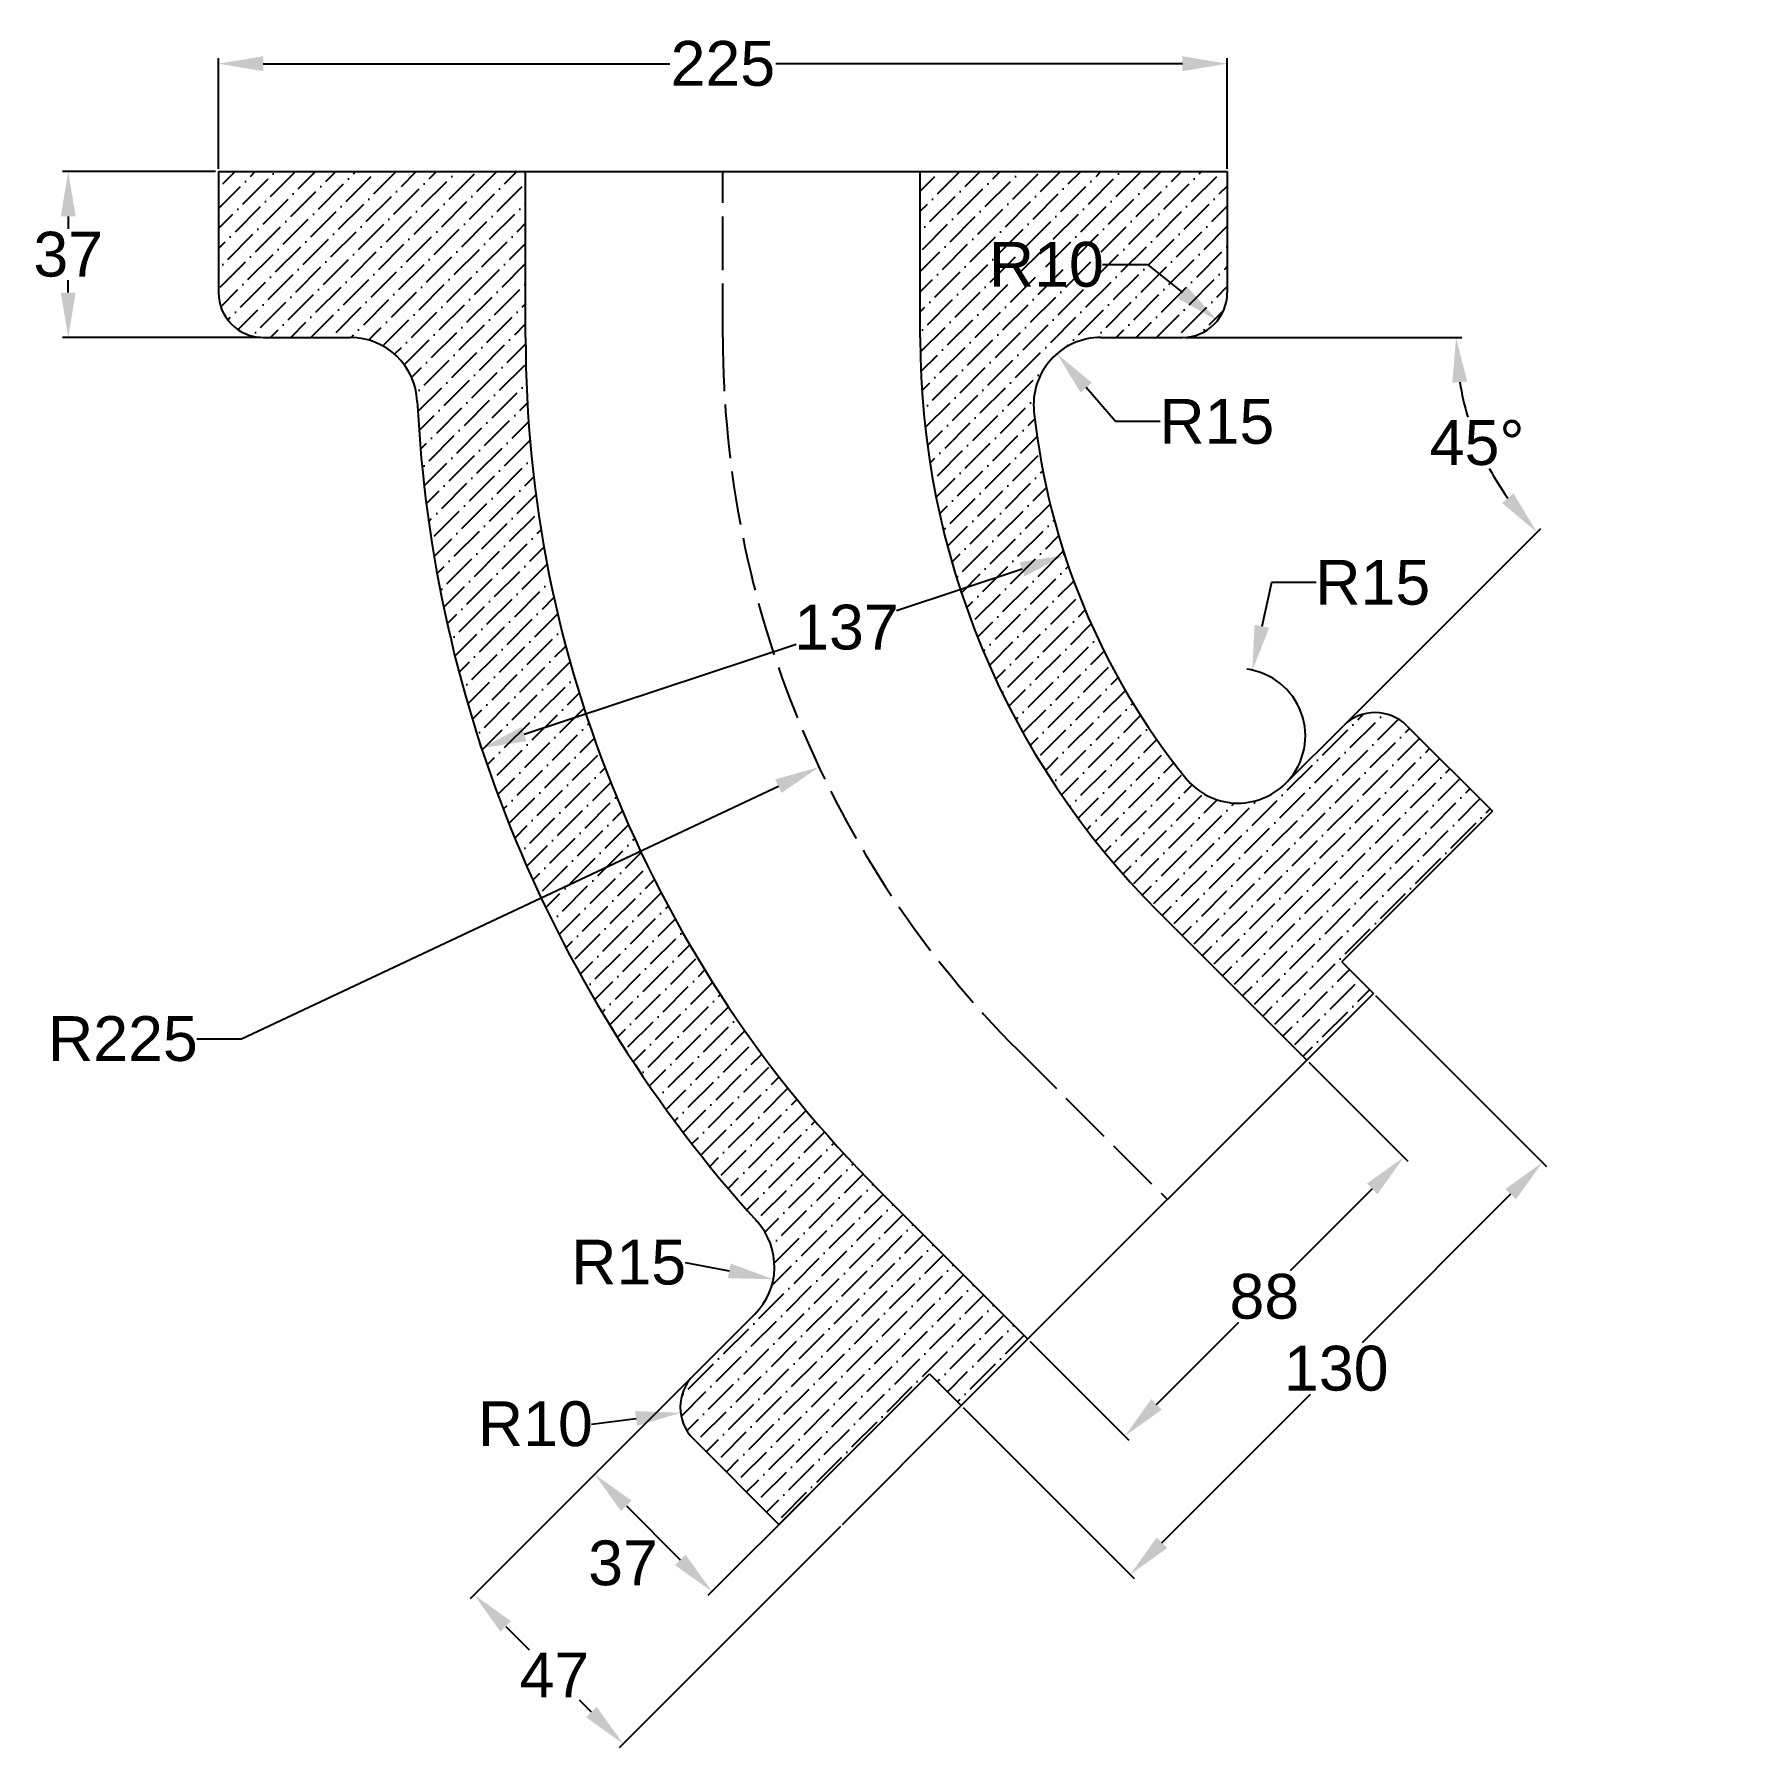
# Model space of a CAD drawing. Header units: millimetres. Extents: x 3088 to 3466, y 1613 to 1996.
import ezdxf

# ---------------------------------------------------------------- set-up
doc = ezdxf.new("R2010")
doc.units = ezdxf.units.MM
doc.header["$PDMODE"] = 34
doc.header["$PDSIZE"] = 5
doc.linetypes.add('ACAD_ISO02W100', pattern=[15, 12, -3])
doc.layers.add('dim', color=3, linetype='Continuous')
doc.styles.get("Standard").update_dxf_attribs({"font": 'arial.ttf'})
doc.dimstyles.new('ISO-25', dxfattribs={"dimtxt": 10, "dimasz": 10, "dimexe": 1.25, "dimexo": 0.625, "dimtad": 0, "dimtih": 1, "dimtoh": 1, "dimtxsty": 'Standard', "dimcen": 0, "dimadec": 0, "dimazin": 0, "dimtfac": 1, "dimtofl": 0, "dimtmove": 0, "dimatfit": 3, "dimfxl": 1, "dimarcsym": 0})

# ---------------------------------------------------------------- blocks, each defined once
blk = doc.blocks.new('*D7')
at = {"layer": 'Defpoints', "color": 0, "transparency": 16777216}
for p in [(3353.66, 1989.01), (3128.66, 1964.95), (3353.66, 1964.95)]:
    blk.add_point(p, dxfattribs=at)
at = {"layer": 'dim', "color": 0, "lineweight": -2, "transparency": 16777216}
for p, q in [((3128.66, 1965.57), (3128.66, 1990.26)), ((3138.66, 1989.01), (3229.37, 1989.01)), ((3343.66, 1989.01), (3252.96, 1989.01)), ((3353.66, 1965.57), (3353.66, 1990.26))]:
    blk.add_line(p, q, dxfattribs=at)
at = {"layer": 'dim', "color": 0, "transparency": 16777216}
for points in [[(3138.66, 1990.68), (3138.66, 1987.35), (3128.66, 1989.01)], [(3343.66, 1990.68), (3343.66, 1987.35), (3353.66, 1989.01)]]:
    blk.add_solid(points, dxfattribs=at)
at = {"layer": 'dim', "color": 0, "transparency": 16777216, "insert": (3241.16, 1989.01), "char_height": 10, "attachment_point": 5}
blk.add_mtext('225', dxfattribs=at)
blk = doc.blocks.new('*D8')
at = {"layer": 'Defpoints', "color": 0, "transparency": 16777216}
for p in [(3128.66, 1964.95), (3095.16, 1927.95), (3138.66, 1927.95)]:
    blk.add_point(p, dxfattribs=at)
at = {"layer": 'dim', "color": 0, "lineweight": -2, "transparency": 16777216}
for p, q in [((3128.04, 1964.95), (3093.91, 1964.95)), ((3095.16, 1954.95), (3095.16, 1952.18)), ((3095.16, 1937.95), (3095.16, 1940.71)), ((3138.04, 1927.95), (3093.91, 1927.95))]:
    blk.add_line(p, q, dxfattribs=at)
at = {"layer": 'dim', "color": 0, "transparency": 16777216}
for points in [[(3093.49, 1954.95), (3096.82, 1954.95), (3095.16, 1964.95)], [(3093.49, 1937.95), (3096.82, 1937.95), (3095.16, 1927.95)]]:
    blk.add_solid(points, dxfattribs=at)
at = {"layer": 'dim', "color": 0, "transparency": 16777216, "insert": (3095.16, 1946.45), "char_height": 10, "attachment_point": 5}
blk.add_mtext('37', dxfattribs=at)
blk = doc.blocks.new('*D9')
at = {"layer": 'Defpoints', "color": 0, "transparency": 16777216}
for p in [(3234.59, 1696.37), (3260.75, 1670.21), (3238.73, 1648.19)]:
    blk.add_point(p, dxfattribs=at)
at = {"layer": 'dim', "color": 0, "lineweight": -2, "transparency": 16777216}
for p, q in [((3234.15, 1695.93), (3211.68, 1673.46)), ((3219.64, 1667.28), (3231.66, 1655.26)), ((3260.31, 1669.77), (3237.84, 1647.3))]:
    blk.add_line(p, q, dxfattribs=at)
at = {"layer": 'dim', "color": 0, "transparency": 16777216}
for points in [[(3220.81, 1668.46), (3218.46, 1666.1), (3212.56, 1674.35)], [(3232.84, 1656.43), (3230.48, 1654.08), (3238.73, 1648.19)]]:
    blk.add_solid(points, dxfattribs=at)
at = {"layer": 'dim', "color": 0, "transparency": 16777216, "insert": (3218.89, 1654.51), "char_height": 10, "attachment_point": 5}
blk.add_mtext('37', dxfattribs=at)
blk = doc.blocks.new('*D10')
at = {"layer": 'Defpoints', "color": 0, "transparency": 16777216}
for p in [(3234.59, 1696.37), (3267.82, 1663.14), (3218.91, 1614.23)]:
    blk.add_point(p, dxfattribs=at)
at = {"layer": 'dim', "color": 0, "lineweight": -2, "transparency": 16777216}
for p, q in [((3234.15, 1695.93), (3184.79, 1646.58)), ((3267.38, 1662.69), (3218.03, 1613.34)), ((3192.75, 1640.39), (3197.95, 1635.18)), ((3211.84, 1621.3), (3209.2, 1623.93))]:
    blk.add_line(p, q, dxfattribs=at)
at = {"layer": 'dim', "color": 0, "transparency": 16777216}
for points in [[(3193.93, 1641.57), (3191.57, 1639.21), (3185.68, 1647.46)], [(3213.02, 1622.48), (3210.66, 1620.12), (3218.91, 1614.23)]]:
    blk.add_solid(points, dxfattribs=at)
at = {"layer": 'dim', "color": 0, "transparency": 16777216, "insert": (3203.58, 1629.56), "char_height": 10, "attachment_point": 5}
blk.add_mtext('47', dxfattribs=at)
blk = doc.blocks.new('*D11')
at = {"layer": 'Defpoints', "color": 0, "transparency": 16777216}
for p in [(3371.41, 1766.73), (3393.05, 1745.09), (3309.19, 1704.5)]:
    blk.add_point(p, dxfattribs=at)
at = {"layer": 'dim', "color": 0, "lineweight": -2, "transparency": 16777216}
for p, q in [((3371.85, 1766.29), (3393.93, 1744.21)), ((3385.98, 1738.02), (3367.66, 1719.71)), ((3337.89, 1689.94), (3356.2, 1708.25)), ((3309.63, 1704.06), (3331.7, 1681.98))]:
    blk.add_line(p, q, dxfattribs=at)
at = {"layer": 'dim', "color": 0, "transparency": 16777216}
for points in [[(3384.8, 1739.2), (3387.15, 1736.84), (3393.05, 1745.09)], [(3336.71, 1691.12), (3339.07, 1688.76), (3330.82, 1682.87)]]:
    blk.add_solid(points, dxfattribs=at)
at = {"layer": 'dim', "color": 0, "transparency": 16777216, "insert": (3361.93, 1713.98), "char_height": 10, "attachment_point": 5}
blk.add_mtext('88', dxfattribs=at)
blk = doc.blocks.new('*D12')
at = {"layer": 'Defpoints', "color": 0, "transparency": 16777216}
for p in [(3386.26, 1781.58), (3423.93, 1743.9), (3294.34, 1689.65)]:
    blk.add_point(p, dxfattribs=at)
at = {"layer": 'dim', "color": 0, "lineweight": -2, "transparency": 16777216}
for p, q in [((3386.7, 1781.14), (3424.82, 1743.02)), ((3416.86, 1736.83), (3383.71, 1703.68)), ((3339.08, 1659.05), (3372.24, 1692.21)), ((3294.78, 1689.21), (3332.89, 1651.1))]:
    blk.add_line(p, q, dxfattribs=at)
at = {"layer": 'dim', "color": 0, "transparency": 16777216}
for points in [[(3415.69, 1738.01), (3418.04, 1735.65), (3423.93, 1743.9)], [(3337.9, 1660.23), (3340.26, 1657.87), (3332.01, 1651.98)]]:
    blk.add_solid(points, dxfattribs=at)
at = {"layer": 'dim', "color": 0, "transparency": 16777216, "insert": (3377.97, 1697.94), "char_height": 10, "attachment_point": 5}
blk.add_mtext('130', dxfattribs=at)
blk = doc.blocks.new('*D14')
at = {"layer": 'Defpoints', "color": 0, "transparency": 16777216}
for p in [(3317.59, 1878.78), (3187.33, 1836.32), (3187.53, 1835.73)]:
    blk.add_point(p, dxfattribs=at)
at = {"layer": 'dim', "color": 0, "lineweight": -2, "transparency": 16777216}
for p, q in [((3317.39, 1879.37), (3317, 1880.55)), ((3307.9, 1876.23), (3279.92, 1866.97)), ((3196.83, 1839.47), (3257.52, 1859.55)), ((3187.33, 1836.33), (3186.94, 1837.51))]:
    blk.add_line(p, q, dxfattribs=at)
at = {"layer": 'dim', "color": 0, "transparency": 16777216}
for points in [[(3307.38, 1877.81), (3308.42, 1874.64), (3317.39, 1879.37)], [(3196.3, 1841.05), (3197.35, 1837.88), (3187.33, 1836.32)]]:
    blk.add_solid(points, dxfattribs=at)
at = {"layer": 'dim', "color": 0, "transparency": 16777216, "insert": (3268.72, 1863.26), "char_height": 10, "attachment_point": 5}
blk.add_mtext('137', dxfattribs=at)
blk = doc.blocks.new('*D15')
at = {"layer": 'Defpoints', "color": 0, "transparency": 16777216}
for p in [(3343.66, 1937.95), (3351.47, 1931.7)]:
    blk.add_point(p, dxfattribs=at)
at = {"layer": 'dim', "color": 0, "lineweight": -2, "transparency": 16777216}
for p, q in [((3325.85, 1944.19), (3335.85, 1944.19)), ((3335.85, 1944.19), (3343.66, 1937.95))]:
    blk.add_line(p, q, dxfattribs=at)
at = {"layer": 'dim', "color": 0, "transparency": 16777216}
blk.add_solid([(3344.71, 1939.25), (3342.62, 1936.65), (3351.47, 1931.7)], dxfattribs=at)
at = {"layer": 'dim', "color": 0, "transparency": 16777216, "insert": (3313.3, 1944.19), "char_height": 10, "attachment_point": 5}
blk.add_mtext('R10', dxfattribs=at)
blk = doc.blocks.new('*D16')
at = {"layer": 'Defpoints', "color": 0, "transparency": 16777216}
for p in [(3315.68, 1924.32), (3325.46, 1912.95)]:
    blk.add_point(p, dxfattribs=at)
at = {"layer": 'dim', "color": 0, "lineweight": -2, "transparency": 16777216}
for p, q in [((3328.72, 1909.16), (3322.2, 1916.74)), ((3338.72, 1909.16), (3328.72, 1909.16))]:
    blk.add_line(p, q, dxfattribs=at)
at = {"layer": 'dim', "color": 0, "transparency": 16777216}
blk.add_solid([(3323.46, 1917.82), (3320.94, 1915.65), (3315.68, 1924.32)], dxfattribs=at)
at = {"layer": 'dim', "color": 0, "transparency": 16777216, "insert": (3351.33, 1909.16), "char_height": 10, "attachment_point": 5}
blk.add_mtext('R15', dxfattribs=at)
blk = doc.blocks.new('*D18')
at = {"layer": 'Defpoints', "color": 0, "transparency": 16777216}
for p in [(3359.25, 1853.72), (3356.07, 1839.06)]:
    blk.add_point(p, dxfattribs=at)
at = {"layer": 'dim', "color": 0, "lineweight": -2, "transparency": 16777216}
for p, q in [((3363.5, 1873.26), (3361.38, 1863.49)), ((3373.5, 1873.26), (3363.5, 1873.26))]:
    blk.add_line(p, q, dxfattribs=at)
blk.add_arc((3356.07, 1839.06), 15, 317.3873, 82.5053, dxfattribs=at)
at = {"layer": 'dim', "color": 0, "transparency": 16777216}
blk.add_solid([(3359.75, 1863.85), (3363.01, 1863.14), (3359.25, 1853.72)], dxfattribs=at)
at = {"layer": 'dim', "color": 0, "transparency": 16777216, "insert": (3386.11, 1873.26), "char_height": 10, "attachment_point": 5}
blk.add_mtext('R15', dxfattribs=at)
blk = doc.blocks.new('*D19')
at = {"layer": 'Defpoints', "color": 0, "transparency": 16777216}
for p in [(3325.46, 1927.95), (3343.66, 1927.95), (3406.79, 1912.04), (3379.54, 1841.33), (3366.67, 1828.46)]:
    blk.add_point(p, dxfattribs=at)
at = {"layer": 'dim', "color": 0, "lineweight": -2, "transparency": 16777216}
for p, q in [((3344.29, 1927.95), (3405.94, 1927.95)), ((3379.99, 1841.77), (3423.58, 1885.36))]:
    blk.add_line(p, q, dxfattribs=at)
for start, end in [(189.3308, 196.8455), (208.3967, 215.6692)]:
    blk.add_arc((3466.16, 1927.95), 61.47, start, end, dxfattribs=at)
at = {"layer": 'dim', "color": 0, "transparency": 16777216}
for points in [[(3403.84, 1917.85), (3407.17, 1918.12), (3404.69, 1927.95)], [(3417.49, 1893.18), (3414.95, 1891.02), (3422.7, 1884.48)]]:
    blk.add_solid(points, dxfattribs=at)
at = {"layer": 'dim', "color": 0, "transparency": 16777216, "insert": (3409.37, 1904.42), "char_height": 10, "attachment_point": 5}
blk.add_mtext('45°', dxfattribs=at)
blk = doc.blocks.new('*D20')
at = {"layer": 'Defpoints', "color": 0, "transparency": 16777216}
for p in [(3237.67, 1720.67), (3252.41, 1717.84)]:
    blk.add_point(p, dxfattribs=at)
at = {"layer": 'dim', "color": 0, "lineweight": -2, "transparency": 16777216}
blk.add_line((3232.76, 1721.61), (3242.58, 1719.73), dxfattribs=at)
at = {"layer": 'dim', "color": 0, "transparency": 16777216}
blk.add_solid([(3242.9, 1721.37), (3242.27, 1718.09), (3252.41, 1717.84)], dxfattribs=at)
at = {"layer": 'dim', "color": 0, "transparency": 16777216, "insert": (3220.15, 1721.61), "char_height": 10, "attachment_point": 5}
blk.add_mtext('R15', dxfattribs=at)
blk = doc.blocks.new('*D21')
at = {"layer": 'Defpoints', "color": 0, "transparency": 16777216}
for p in [(3231.74, 1688.05), (3241.66, 1689.3)]:
    blk.add_point(p, dxfattribs=at)
at = {"layer": 'dim', "color": 0, "lineweight": -2, "transparency": 16777216}
blk.add_line((3211.89, 1685.55), (3221.82, 1686.8), dxfattribs=at)
at = {"layer": 'dim', "color": 0, "transparency": 16777216}
blk.add_solid([(3221.61, 1688.45), (3222.02, 1685.14), (3231.74, 1688.05)], dxfattribs=at)
at = {"layer": 'dim', "color": 0, "transparency": 16777216, "insert": (3199.34, 1685.55), "char_height": 10, "attachment_point": 5}
blk.add_mtext('R10', dxfattribs=at)
blk = doc.blocks.new('*D22')
at = {"layer": 'Defpoints', "color": 0, "transparency": 16777216}
for p in [(3466.16, 1927.95), (3262.6, 1832.1)]:
    blk.add_point(p, dxfattribs=at)
at = {"layer": 'dim', "color": 0, "lineweight": -2, "transparency": 16777216}
for p, q in [((3133.84, 1771.47), (3253.55, 1827.84)), ((3123.84, 1771.47), (3133.84, 1771.47))]:
    blk.add_line(p, q, dxfattribs=at)
at = {"layer": 'dim', "color": 0, "transparency": 16777216}
blk.add_solid([(3252.84, 1829.35), (3254.26, 1826.33), (3262.6, 1832.1)], dxfattribs=at)
at = {"layer": 'dim', "color": 0, "transparency": 16777216, "insert": (3107.35, 1771.47), "char_height": 10, "attachment_point": 5}
blk.add_mtext('R225', dxfattribs=at)

msp = doc.modelspace()

# ---------------------------------------------------------------- hatches: boundary and pattern name
h = msp.add_hatch()
h.set_pattern_fill('ANSI36', color=256)
h.paths.add_polyline_path([(3197.165, 1964.948), (3128.665, 1964.948), (3128.665, 1937.948, 0.4142136), (3138.665, 1927.948), (3158.03, 1927.948, -0.4000375), (3173.012, 1913.678, 0.1737461), (3248.784, 1730.749, -0.4000375), (3248.28, 1710.064), (3234.587, 1696.371, 0.4142136), (3234.587, 1682.229), (3253.679, 1663.137), (3287.267, 1696.724), (3294.338, 1689.653), (3309.187, 1704.502), (3275.953, 1737.737, -0.1989124), (3197.165, 1927.948)])
h.paths.add_polyline_path([(3325.462, 1927.948), (3343.665, 1927.948, 0.4142136), (3353.665, 1937.948), (3353.665, 1964.948), (3285.165, 1964.948), (3285.165, 1927.948, 0.1989124), (3338.178, 1799.962), (3371.412, 1766.728), (3386.262, 1781.577), (3379.191, 1788.648), (3412.778, 1822.236), (3393.686, 1841.328, 0.4142136), (3379.544, 1841.328), (3366.673, 1828.456, -0.4456742), (3344.395, 1829.641, -0.1442341), (3310.547, 1911.358, -0.4456742)])
h.paths.add_polyline_path([(3297.771, 1933.798), (3328.398, 1933.798), (3328.398, 1954.405), (3297.771, 1954.405)], flags=24)

# ---------------------------------------------------------------- linework, layer by layer
for p, q in [((3128.665, 1964.948), (3353.665, 1964.948)), ((3128.665, 1964.948), (3128.665, 1937.948)), ((3197.165, 1927.948), (3197.165, 1964.948)), ((3285.165, 1927.948), (3285.165, 1964.948)), ((3353.665, 1964.948), (3353.665, 1937.948)), ((3138.665, 1927.948), (3158.03, 1927.948)), ((3325.462, 1927.948), (3343.665, 1927.948)), ((3366.673, 1828.456), (3379.544, 1841.328)), ((3393.686, 1841.328), (3412.778, 1822.236)), ((3379.191, 1788.648), (3412.778, 1822.236)), ((3338.178, 1799.962), (3371.412, 1766.728)), ((3384.803, 1794.26), (3384.803, 1794.26)), ((3379.191, 1788.648), (3386.262, 1781.577)), ((3294.338, 1689.653), (3386.262, 1781.577)), ((3275.953, 1737.737), (3309.187, 1704.502)), ((3234.587, 1696.371), (3248.28, 1710.064)), ((3253.679, 1663.137), (3287.267, 1696.724)), ((3287.267, 1696.724), (3294.338, 1689.653)), ((3234.587, 1682.229), (3253.679, 1663.137))]:
    msp.add_line(p, q)
at = {"linetype": 'ACAD_ISO02W100'}
for p, q in [((3241.165, 1927.948), (3241.165, 1964.948)), ((3307.066, 1768.849), (3340.3, 1735.615))]:
    msp.add_line(p, q, dxfattribs=at)
for centre, radius, start, end in [((3138.665, 1937.948), 10, 180, 270), ((3343.665, 1937.948), 10, 270, 0), ((3158.03, 1912.948), 15, 2.78696, 90), ((3466.165, 1927.948), 269, 180, 225), ((3466.165, 1927.948), 181, 180, 225), ((3325.462, 1912.948), 15, 90, 186.08519), ((3466.165, 1927.948), 293.5, 182.78696, 222.21304), ((3466.165, 1927.948), 156.5, 186.08519, 218.91481), ((3386.615, 1834.257), 10, 45, 135), ((3356.066, 1839.063), 15, 218.91481, 315), ((3237.674, 1720.67), 15, 315, 42.21304), ((3241.658, 1689.3), 10, 135, 225)]:
    msp.add_arc(centre, radius, start, end)
msp.add_arc((3466.165, 1927.948), 225, 180, 225, dxfattribs=at)
at = {"layer": 'dim'}
msp.add_line((3267.821, 1663.137), (3294.338, 1689.653), dxfattribs=at)

# ---------------------------------------------------------------- dimensions: what is measured, and where the dimension line sits
dim = msp.add_linear_dim(base=(3353.665, 1989.012), p1=(3128.665, 1964.948), p2=(3353.665, 1964.948), dimstyle='ISO-25', dxfattribs=at)
dim.commit()
dim.dimension.update_dxf_attribs({"geometry": '*D7', "text_midpoint": (3241.165, 1989.012)})
dim = msp.add_linear_dim(base=(3095.158, 1927.948), p1=(3128.665, 1964.948), p2=(3138.665, 1927.948), angle=90, dimstyle='ISO-25', dxfattribs=at)
dim.commit()
dim.dimension.update_dxf_attribs({"geometry": '*D8', "text_midpoint": (3095.158, 1946.448)})
for center, mpoint, picture, middle in [((3343.665, 1937.948), (3351.475, 1931.703), '*D15', (3313.299, 1944.194)), ((3466.165, 1927.948), (3262.602, 1832.099), '*D22', (3107.346, 1771.471)), ((3325.462, 1912.948), (3315.676, 1924.316), '*D16', (3351.334, 1909.159)), ((3237.674, 1720.67), (3252.405, 1717.845), '*D20', (3232.763, 1721.612))]:
    dim = msp.add_radius_dim(center=center, mpoint=mpoint, dimstyle='ISO-25', dxfattribs=at)
    dim.commit()
    dim.dimension.update_dxf_attribs({"geometry": picture, "text_midpoint": middle, "dimtype": 164})
dim = msp.add_angular_dim_2l(base=(3406.787, 1912.038), line1=((3366.673, 1828.456), (3379.544, 1841.328)), line2=((3325.462, 1927.948), (3343.665, 1927.948)), dimstyle='ISO-25', dxfattribs=at)
dim.commit()
dim.dimension.update_dxf_attribs({"geometry": '*D19', "text_midpoint": (3409.371, 1904.424)})
for base, p1, p2, angle, picture, middle in [((3187.332, 1836.325), (3317.59, 1878.778), (3187.527, 1835.735), 198.31162, '*D14', (3268.717, 1863.258)), ((3218.911, 1614.226), (3234.587, 1696.371), (3267.821, 1663.137), 315, '*D10', (3203.579, 1629.559))]:
    dim = msp.add_linear_dim(base=base, p1=p1, p2=p2, angle=angle, dimstyle='ISO-25', dxfattribs=at)
    dim.commit()
    dim.dimension.update_dxf_attribs({"geometry": picture, "text_midpoint": middle, "dimtype": 161})
for center, mpoint, picture, middle in [((3356.066, 1839.063), (3359.254, 1853.72), '*D18', (3386.114, 1873.264)), ((3241.658, 1689.3), (3231.737, 1688.049), '*D21', (3199.339, 1685.546))]:
    dim = msp.add_radius_dim(center=center, mpoint=mpoint, dimstyle='ISO-25', dxfattribs=at)
    dim.commit()
    dim.dimension.update_dxf_attribs({"geometry": picture, "text_midpoint": middle})
for p1, p2, distance, picture, middle in [((3294.338, 1689.653), (3386.262, 1781.577), -53.278, '*D12', (3377.973, 1697.942)), ((3309.187, 1704.502), (3371.412, 1766.728), -30.595, '*D11', (3361.934, 1713.981))]:
    dim = msp.add_aligned_dim(p1=p1, p2=p2, distance=distance, dimstyle='ISO-25', dxfattribs=at)
    dim.commit()
    dim.dimension.update_dxf_attribs({"geometry": picture, "text_midpoint": middle})
dim = msp.add_aligned_dim(p1=(3234.587, 1696.371), p2=(3260.75, 1670.208), distance=-31.145, dimstyle='ISO-25', override={"dimtad": 2}, dxfattribs=at)
dim.commit()
dim.dimension.update_dxf_attribs({"geometry": '*D9', "text_midpoint": (3218.887, 1654.508)})

doc.saveas('drawing.dxf')
